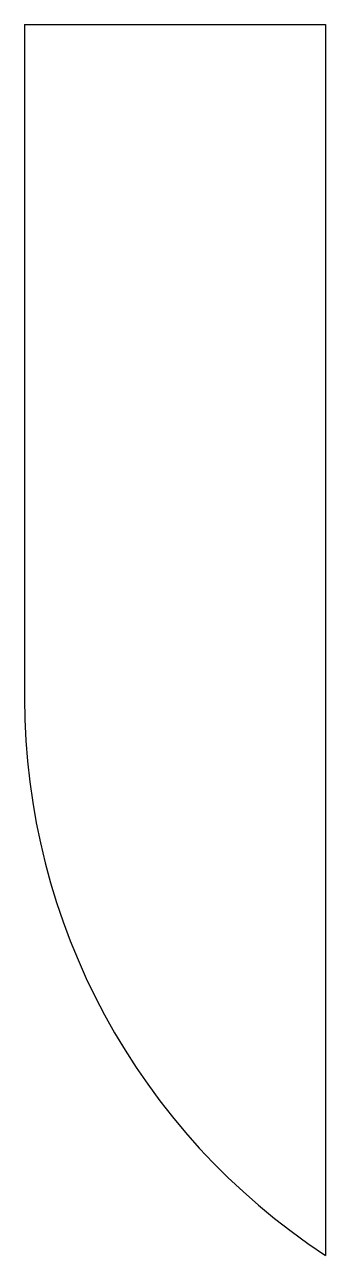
# Model space of a CAD drawing. Extents: x -2262 to -2207, y 518 to 740.
import ezdxf

# ---------------------------------------------------------------- set-up
doc = ezdxf.new("R2010")
doc.units = 0
doc.header["$LTSCALE"] = 12
doc.header["$MEASUREMENT"] = 0
doc.layers.add('ROOF', color=140, linetype='CONTINUOUS')

msp = doc.modelspace()

# ---------------------------------------------------------------- linework, layer by layer
at = {"layer": 'ROOF'}
for p, q in [((-2261.64, 740.06), (-2207.27, 740.06)), ((-2207.27, 740.06), (-2207.27, 517.54))]:
    msp.add_line(p, q, dxfattribs=at)
msp.add_lwpolyline([(-2261.64, 740.06), (-2261.64, 618.21, 0.252809), (-2207.27, 517.54)], format="xyb", dxfattribs=at)

doc.saveas('drawing.dxf')
